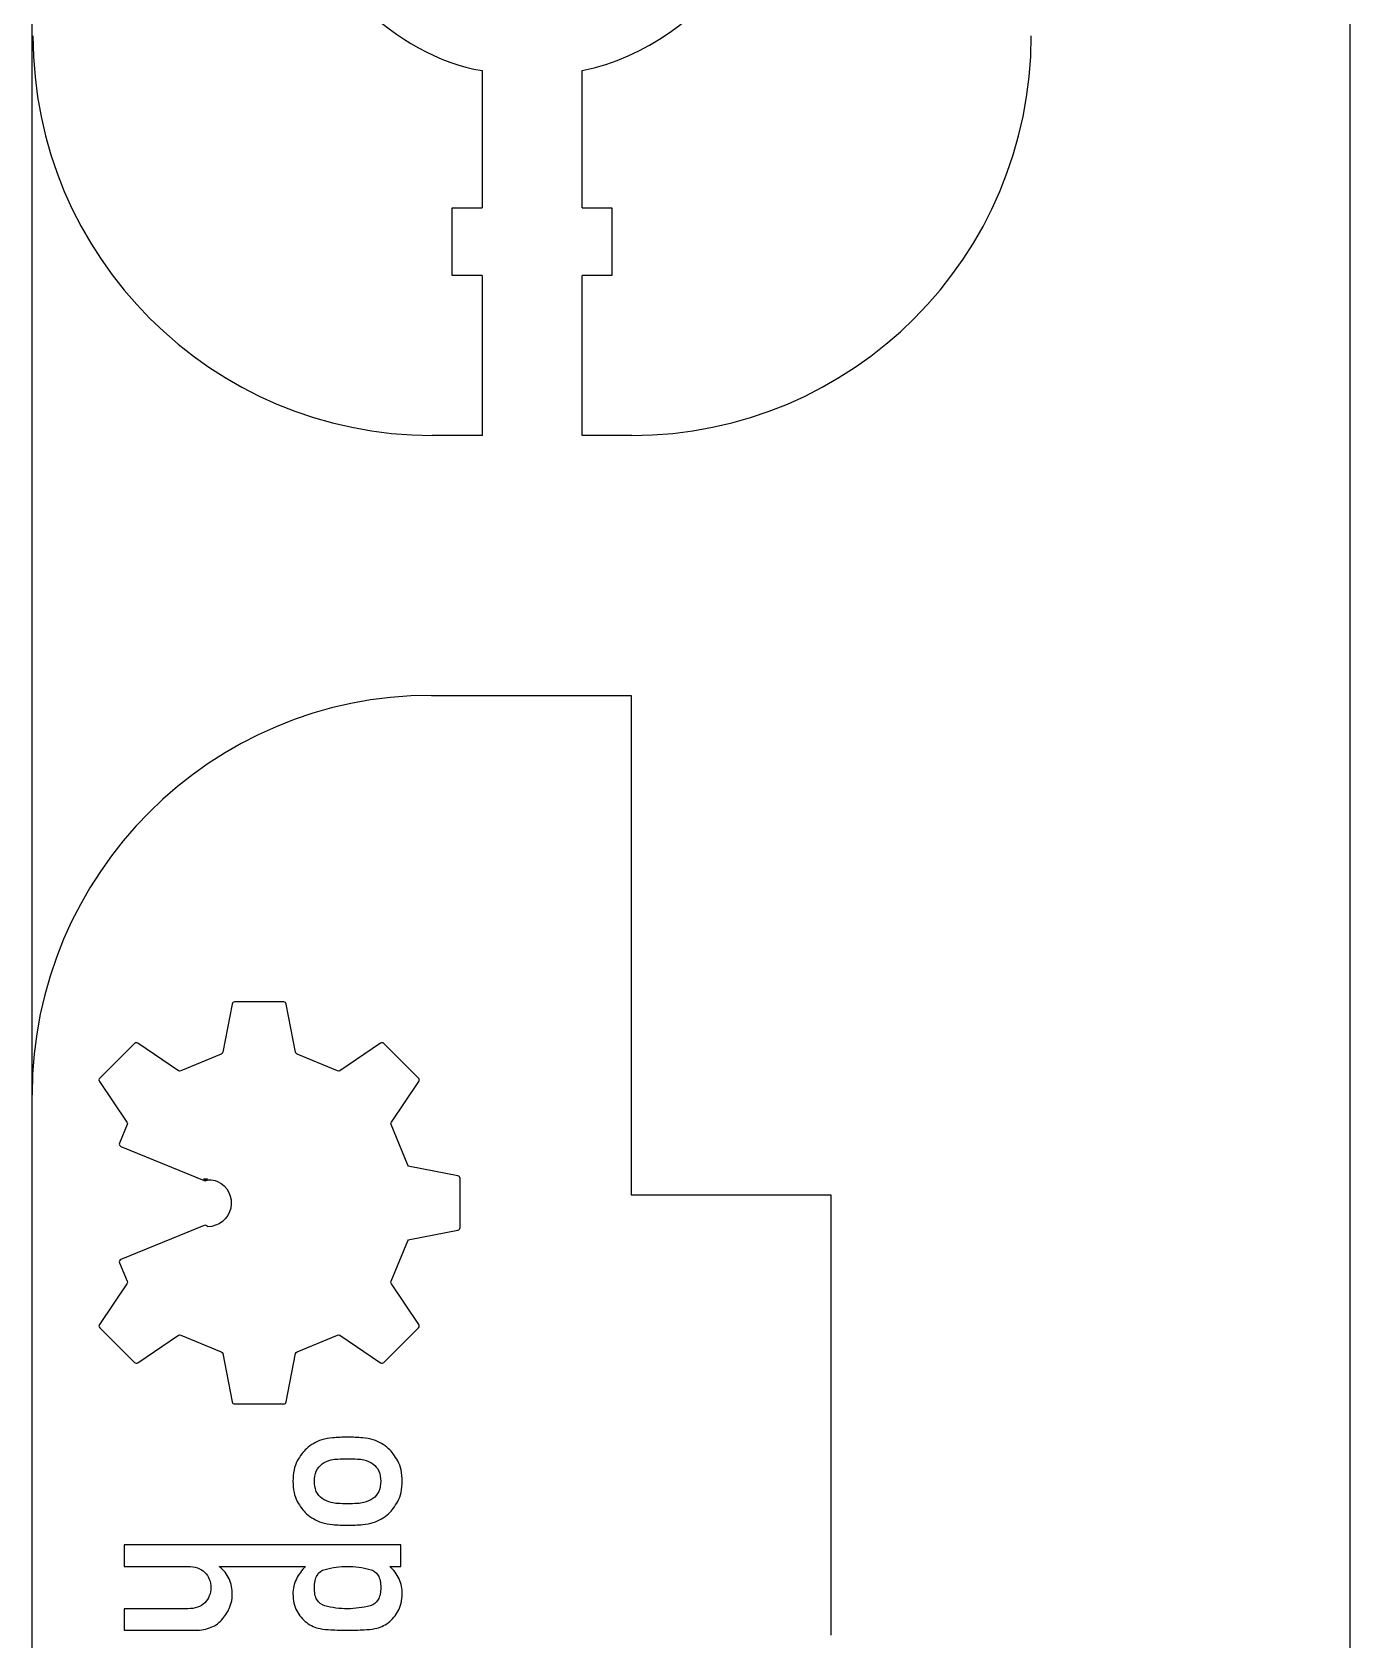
# Model space of a CAD drawing. Extents: x -455 to 382, y -289 to 302.
# Drawn here: x -190.25 to -157.25, y 133.67 to 173.92 of the extents above; entities that cross this region are included whole.
import ezdxf

# ---------------------------------------------------------------- set-up
doc = ezdxf.new("R2010")
doc.units = 0
doc.header["$MEASUREMENT"] = 0
doc.layers.add('EBENE_2', color=7, linetype='CONTINUOUS')

msp = doc.modelspace()

# ---------------------------------------------------------------- linework, layer by layer
at = {"layer": 'EBENE_2', "color": 1}
for points in [[(-157.254, 300.4252), (-157.254, 300.4252), (-157.254, 77.4378), (-157.254, 77.4378)], [(-190.2518, 117.4354), (-190.2518, 117.4354), (-190.2518, 237.4288), (-190.2518, 237.4288)], [(-178.9823, 172.9513), (-178.9823, 172.9513), (-178.9823, 169.52), (-178.9823, 169.52)], [(-176.4825, 169.52), (-176.4825, 169.52), (-176.4825, 172.9513), (-176.4825, 172.9513)], [(-179.7323, 167.8195), (-179.7323, 167.8195), (-179.7323, 169.52), (-179.7323, 169.52)], [(-179.7323, 169.52), (-179.7323, 169.52), (-178.9823, 169.52), (-178.9823, 169.52)], [(-176.4825, 169.52), (-176.4825, 169.52), (-175.7325, 169.52), (-175.7325, 169.52)], [(-175.7325, 169.52), (-175.7325, 169.52), (-175.7325, 167.8195), (-175.7325, 167.8195)], [(-178.9823, 167.8195), (-178.9823, 167.8195), (-179.7323, 167.8195), (-179.7323, 167.8195)], [(-178.9823, 167.8195), (-178.9823, 167.8195), (-178.9823, 163.8197), (-178.9823, 163.8197)], [(-176.4825, 163.8197), (-176.4825, 163.8197), (-176.4825, 167.8195), (-176.4825, 167.8195)], [(-175.7325, 167.8195), (-175.7325, 167.8195), (-176.4825, 167.8195), (-176.4825, 167.8195)], [(-178.9823, 163.8197), (-178.9823, 163.8197), (-180.2322, 163.8197), (-180.2322, 163.8197)], [(-175.2327, 163.8197), (-175.2327, 163.8197), (-176.4825, 163.8197), (-176.4825, 163.8197)], [(-180.253, 157.3136), (-185.7754, 157.3136), (-190.2523, 152.8367), (-190.2523, 147.3142)], [(-180.253, 157.3136), (-180.253, 157.3136), (-175.2531, 157.3136), (-175.2531, 157.3136)], [(-175.2531, 157.3136), (-175.2531, 157.3136), (-175.2531, 144.8141), (-175.2531, 144.8141)], [(-175.2531, 144.8141), (-175.2531, 144.8141), (-170.2536, 144.8141), (-170.2536, 144.8141)], [(-170.2536, 144.8141), (-170.2536, 144.8141), (-170.2536, 133.791), (-170.2536, 133.791)]]:
    msp.add_open_spline(points, degree=3, dxfattribs=at)
for points, knots in [([(-176.4825, 172.9513), (-173.2417, 173.6417), (-171.174, 176.8284), (-171.8644, 180.0689), (-171.8644, 180.0689), (-172.5548, 183.31), (-175.7415, 185.3777), (-178.9823, 184.6873), (-178.9823, 184.6873), (-182.2235, 183.997), (-184.2909, 180.8102), (-183.6008, 177.5691), (-183.6008, 177.5691), (-183.2305, 175.3766), (-181.1751, 173.3213), (-178.9823, 172.9513)], [0, 0, 0, 0, 0.25, 0.25, 0.25, 0.25, 0.5, 0.5, 0.5, 0.5, 0.75, 0.75, 0.75, 0.75, 1, 1, 1, 1]), ([(-190.2323, 173.8194), (-190.2323, 168.297), (-185.7554, 163.8197), (-180.2322, 163.8197), (-180.2322, 163.8197), (-180.2322, 163.8197), (-180.2322, 163.8197), (-180.2322, 163.8197)], [0, 0, 0, 0, 0.5, 0.5, 0.5, 0.5, 1, 1, 1, 1]), ([(-175.2327, 163.8197), (-169.7105, 163.8197), (-165.2333, 168.2963), (-165.2333, 173.8194), (-165.2333, 173.8194), (-165.2333, 173.8194), (-165.2333, 173.8194), (-165.2333, 173.8194)], [0, 0, 0, 0, 0.5, 0.5, 0.5, 0.5, 1, 1, 1, 1])]:
    msp.add_open_spline(points, degree=3, knots=knots, dxfattribs=at)
at = {"layer": 'EBENE_2'}
for points, knots in [([(-185.8585, 144.0121), (-185.5796, 144.0121), (-185.338, 144.2065), (-185.2783, 144.4793), (-185.2783, 144.4793), (-185.2185, 144.7517), (-185.3562, 145.0323), (-185.6104, 145.1457), (-185.6104, 145.1457), (-185.7723, 145.2176), (-185.8754, 145.1656), (-185.9217, 145.1799), (-185.9217, 145.1799), (-186.0395, 145.2172), (-185.8585, 145.2037), (-185.8585, 145.2003), (-185.8585, 145.2003), (-185.8728, 145.1687), (-185.9104, 145.1544), (-185.9421, 145.1674), (-185.9421, 145.1674), (-185.9421, 145.1674), (-188.0287, 146.0195), (-188.0287, 146.0195), (-188.0287, 146.0195), (-188.0447, 146.026), (-188.0573, 146.0386), (-188.0642, 146.0546), (-188.0642, 146.0546), (-188.0707, 146.0706), (-188.0707, 146.0884), (-188.0642, 146.1044), (-188.0642, 146.1044), (-188.0642, 146.1044), (-187.8724, 146.5673), (-187.8724, 146.5673), (-187.8724, 146.5673), (-187.8642, 146.5872), (-187.8663, 146.6106), (-187.8789, 146.6284), (-187.8789, 146.6284), (-187.8789, 146.6284), (-188.5674, 147.6464), (-188.5674, 147.6464), (-188.5674, 147.6464), (-188.5847, 147.6723), (-188.5817, 147.7066), (-188.5596, 147.7286), (-188.5596, 147.7286), (-188.5596, 147.7286), (-187.6897, 148.5986), (-187.6897, 148.5986), (-187.6897, 148.5986), (-187.668, 148.6206), (-187.6334, 148.6237), (-187.6074, 148.6064), (-187.6074, 148.6064), (-187.6074, 148.6064), (-186.5894, 147.9174), (-186.5894, 147.9174), (-186.5894, 147.9174), (-186.5716, 147.9053), (-186.5487, 147.9031), (-186.5283, 147.9114), (-186.5283, 147.9114), (-186.5283, 147.9114), (-185.5181, 148.3301), (-185.5181, 148.3301), (-185.5181, 148.3301), (-185.4978, 148.3383), (-185.4831, 148.3565), (-185.4792, 148.3777), (-185.4792, 148.3777), (-185.4792, 148.3777), (-185.2462, 149.5845), (-185.2462, 149.5845), (-185.2462, 149.5845), (-185.2406, 149.6153), (-185.2137, 149.6374), (-185.1826, 149.6374), (-185.1826, 149.6374), (-185.1826, 149.6374), (-183.9524, 149.6374), (-183.9524, 149.6374), (-183.9524, 149.6374), (-183.9216, 149.6374), (-183.8948, 149.6153), (-183.8887, 149.5845), (-183.8887, 149.5845), (-183.8887, 149.5845), (-183.6562, 148.3777), (-183.6562, 148.3777), (-183.6562, 148.3777), (-183.6519, 148.3565), (-183.6372, 148.3383), (-183.6172, 148.3301), (-183.6172, 148.3301), (-183.6172, 148.3301), (-182.6062, 147.9114), (-182.6062, 147.9114), (-182.6062, 147.9114), (-182.5863, 147.9031), (-182.5633, 147.9053), (-182.5451, 147.9174), (-182.5451, 147.9174), (-182.5451, 147.9174), (-181.5271, 148.6064), (-181.5271, 148.6064), (-181.5271, 148.6064), (-181.5016, 148.6237), (-181.4669, 148.6206), (-181.4448, 148.5986), (-181.4448, 148.5986), (-181.4448, 148.5986), (-180.5754, 147.7286), (-180.5754, 147.7286), (-180.5754, 147.7286), (-180.5533, 147.7066), (-180.5498, 147.6723), (-180.5671, 147.6464), (-180.5671, 147.6464), (-180.5671, 147.6464), (-181.2561, 146.6284), (-181.2561, 146.6284), (-181.2561, 146.6284), (-181.2682, 146.6106), (-181.2703, 146.5872), (-181.2621, 146.5673), (-181.2621, 146.5673), (-181.2621, 146.5673), (-180.8434, 145.5567), (-180.8434, 145.5567), (-180.8434, 145.5567), (-180.8352, 145.5363), (-180.8174, 145.5216), (-180.7958, 145.5177), (-180.7958, 145.5177), (-180.7958, 145.5177), (-179.589, 145.2847), (-179.589, 145.2847), (-179.589, 145.2847), (-179.5587, 145.2787), (-179.5366, 145.2522), (-179.5366, 145.2211), (-179.5366, 145.2211), (-179.5366, 145.2211), (-179.5366, 143.9913), (-179.5366, 143.9913), (-179.5366, 143.9913), (-179.5366, 143.9601), (-179.5587, 143.9337), (-179.589, 143.9277), (-179.589, 143.9277), (-179.589, 143.9277), (-180.7958, 143.6947), (-180.7958, 143.6947), (-180.7958, 143.6947), (-180.8174, 143.6908), (-180.8352, 143.6761), (-180.8434, 143.6562), (-180.8434, 143.6562), (-180.8434, 143.6562), (-181.2621, 142.6451), (-181.2621, 142.6451), (-181.2621, 142.6451), (-181.2703, 142.6252), (-181.2682, 142.6022), (-181.2561, 142.584), (-181.2561, 142.584), (-181.2561, 142.584), (-180.5671, 141.566), (-180.5671, 141.566), (-180.5671, 141.566), (-180.5498, 141.54), (-180.5533, 141.5058), (-180.5754, 141.4837), (-180.5754, 141.4837), (-180.5754, 141.4837), (-181.4448, 140.6138), (-181.4448, 140.6138), (-181.4448, 140.6138), (-181.4669, 140.5922), (-181.5016, 140.5887), (-181.5271, 140.606), (-181.5271, 140.606), (-181.5271, 140.606), (-182.5451, 141.295), (-182.5451, 141.295), (-182.5451, 141.295), (-182.5633, 141.3071), (-182.5863, 141.3092), (-182.6062, 141.301), (-182.6062, 141.301), (-182.6062, 141.301), (-183.6172, 140.8823), (-183.6172, 140.8823), (-183.6172, 140.8823), (-183.6372, 140.8741), (-183.6519, 140.8559), (-183.6562, 140.8347), (-183.6562, 140.8347), (-183.6562, 140.8347), (-183.8887, 139.6279), (-183.8887, 139.6279), (-183.8887, 139.6279), (-183.8948, 139.5975), (-183.9216, 139.5755), (-183.9524, 139.5755), (-183.9524, 139.5755), (-183.9524, 139.5755), (-185.1826, 139.5755), (-185.1826, 139.5755), (-185.1826, 139.5755), (-185.2137, 139.5755), (-185.2406, 139.5975), (-185.2462, 139.6279), (-185.2462, 139.6279), (-185.2462, 139.6279), (-185.4792, 140.8347), (-185.4792, 140.8347), (-185.4792, 140.8347), (-185.4831, 140.8559), (-185.4978, 140.8741), (-185.5181, 140.8823), (-185.5181, 140.8823), (-185.5181, 140.8823), (-186.5283, 141.301), (-186.5283, 141.301), (-186.5283, 141.301), (-186.5487, 141.3092), (-186.5716, 141.3071), (-186.5894, 141.295), (-186.5894, 141.295), (-186.5894, 141.295), (-187.6074, 140.606), (-187.6074, 140.606), (-187.6074, 140.606), (-187.6334, 140.5887), (-187.668, 140.5922), (-187.6897, 140.6138), (-187.6897, 140.6138), (-187.6897, 140.6138), (-188.5596, 141.4837), (-188.5596, 141.4837), (-188.5596, 141.4837), (-188.5817, 141.5058), (-188.5847, 141.54), (-188.5674, 141.566), (-188.5674, 141.566), (-188.5674, 141.566), (-187.8789, 142.584), (-187.8789, 142.584), (-187.8789, 142.584), (-187.8663, 142.6022), (-187.8642, 142.6252), (-187.8724, 142.6451), (-187.8724, 142.6451), (-187.8724, 142.6451), (-188.0642, 143.108), (-188.0642, 143.108), (-188.0642, 143.108), (-188.0707, 143.124), (-188.0707, 143.1417), (-188.0642, 143.1578), (-188.0642, 143.1578), (-188.0573, 143.1738), (-188.0447, 143.1863), (-188.0287, 143.1928), (-188.0287, 143.1928), (-188.0287, 143.1928), (-185.9421, 144.045), (-185.9421, 144.045), (-185.9421, 144.045), (-185.91, 144.0584), (-185.8732, 144.0437), (-185.8585, 144.0121)], [0, 0, 0, 0, 0.0144928, 0.0144928, 0.0144928, 0.0144928, 0.0289855, 0.0289855, 0.0289855, 0.0289855, 0.0434783, 0.0434783, 0.0434783, 0.0434783, 0.057971, 0.057971, 0.057971, 0.057971, 0.0724638, 0.0724638, 0.0724638, 0.0724638, 0.0869565, 0.0869565, 0.0869565, 0.0869565, 0.1014493, 0.1014493, 0.1014493, 0.1014493, 0.115942, 0.115942, 0.115942, 0.115942, 0.1304348, 0.1304348, 0.1304348, 0.1304348, 0.1449275, 0.1449275, 0.1449275, 0.1449275, 0.1594203, 0.1594203, 0.1594203, 0.1594203, 0.173913, 0.173913, 0.173913, 0.173913, 0.1884058, 0.1884058, 0.1884058, 0.1884058, 0.2028986, 0.2028986, 0.2028986, 0.2028986, 0.2173913, 0.2173913, 0.2173913, 0.2173913, 0.2318841, 0.2318841, 0.2318841, 0.2318841, 0.2463768, 0.2463768, 0.2463768, 0.2463768, 0.2608696, 0.2608696, 0.2608696, 0.2608696, 0.2753623, 0.2753623, 0.2753623, 0.2753623, 0.2898551, 0.2898551, 0.2898551, 0.2898551, 0.3043478, 0.3043478, 0.3043478, 0.3043478, 0.3188406, 0.3188406, 0.3188406, 0.3188406, 0.3333333, 0.3333333, 0.3333333, 0.3333333, 0.3478261, 0.3478261, 0.3478261, 0.3478261, 0.3623188, 0.3623188, 0.3623188, 0.3623188, 0.3768116, 0.3768116, 0.3768116, 0.3768116, 0.3913043, 0.3913043, 0.3913043, 0.3913043, 0.4057971, 0.4057971, 0.4057971, 0.4057971, 0.4202899, 0.4202899, 0.4202899, 0.4202899, 0.4347826, 0.4347826, 0.4347826, 0.4347826, 0.4492754, 0.4492754, 0.4492754, 0.4492754, 0.4637681, 0.4637681, 0.4637681, 0.4637681, 0.4782609, 0.4782609, 0.4782609, 0.4782609, 0.4927536, 0.4927536, 0.4927536, 0.4927536, 0.5072464, 0.5072464, 0.5072464, 0.5072464, 0.5217391, 0.5217391, 0.5217391, 0.5217391, 0.5362319, 0.5362319, 0.5362319, 0.5362319, 0.5507246, 0.5507246, 0.5507246, 0.5507246, 0.5652174, 0.5652174, 0.5652174, 0.5652174, 0.5797101, 0.5797101, 0.5797101, 0.5797101, 0.5942029, 0.5942029, 0.5942029, 0.5942029, 0.6086957, 0.6086957, 0.6086957, 0.6086957, 0.6231884, 0.6231884, 0.6231884, 0.6231884, 0.6376812, 0.6376812, 0.6376812, 0.6376812, 0.6521739, 0.6521739, 0.6521739, 0.6521739, 0.6666667, 0.6666667, 0.6666667, 0.6666667, 0.6811594, 0.6811594, 0.6811594, 0.6811594, 0.6956522, 0.6956522, 0.6956522, 0.6956522, 0.7101449, 0.7101449, 0.7101449, 0.7101449, 0.7246377, 0.7246377, 0.7246377, 0.7246377, 0.7391304, 0.7391304, 0.7391304, 0.7391304, 0.7536232, 0.7536232, 0.7536232, 0.7536232, 0.7681159, 0.7681159, 0.7681159, 0.7681159, 0.7826087, 0.7826087, 0.7826087, 0.7826087, 0.7971014, 0.7971014, 0.7971014, 0.7971014, 0.8115942, 0.8115942, 0.8115942, 0.8115942, 0.826087, 0.826087, 0.826087, 0.826087, 0.8405797, 0.8405797, 0.8405797, 0.8405797, 0.8550725, 0.8550725, 0.8550725, 0.8550725, 0.8695652, 0.8695652, 0.8695652, 0.8695652, 0.884058, 0.884058, 0.884058, 0.884058, 0.8985507, 0.8985507, 0.8985507, 0.8985507, 0.9130435, 0.9130435, 0.9130435, 0.9130435, 0.9275362, 0.9275362, 0.9275362, 0.9275362, 0.942029, 0.942029, 0.942029, 0.942029, 0.9565217, 0.9565217, 0.9565217, 0.9565217, 0.9710145, 0.9710145, 0.9710145, 0.9710145, 0.9855072, 0.9855072, 0.9855072, 0.9855072, 1, 1, 1, 1]), ([(-182.3501, 138.7424), (-182.2244, 138.7433), (-182.0993, 138.7381), (-181.9744, 138.7262), (-181.9744, 138.7262), (-181.8846, 138.7184), (-181.7952, 138.7011), (-181.7089, 138.6752), (-181.7089, 138.6752), (-181.5667, 138.6295), (-181.4376, 138.5547), (-181.3272, 138.4538), (-181.3272, 138.4538), (-181.2842, 138.4136), (-181.2446, 138.3696), (-181.2092, 138.323), (-181.2092, 138.323), (-181.168, 138.2671), (-181.1302, 138.2092), (-181.0956, 138.1488), (-181.0956, 138.1488), (-181.0567, 138.0792), (-181.0293, 138.0032), (-181.013, 137.9247), (-181.013, 137.9247), (-180.9938, 137.8309), (-180.9845, 137.736), (-180.9853, 137.6405), (-180.9853, 137.6405), (-180.9845, 137.5456), (-180.9938, 137.452), (-181.013, 137.3596), (-181.013, 137.3596), (-181.0293, 137.2814), (-181.0567, 137.2056), (-181.0956, 137.1357), (-181.0956, 137.1357), (-181.1302, 137.0747), (-181.168, 137.0167), (-181.2092, 136.9608), (-181.2092, 136.9608), (-181.2446, 136.9132), (-181.2842, 136.8684), (-181.3272, 136.8279), (-181.3272, 136.8279), (-181.4368, 136.7282), (-181.5667, 136.6521), (-181.7089, 136.6074), (-181.7089, 136.6074), (-181.7952, 136.5815), (-181.8846, 136.5652), (-181.9744, 136.5566), (-181.9744, 136.5566), (-182.0993, 136.5454), (-182.2244, 136.5394), (-182.3501, 136.5401), (-182.3501, 136.5401), (-182.4777, 136.5394), (-182.6042, 136.5454), (-182.7315, 136.5566), (-182.7315, 136.5566), (-182.822, 136.5643), (-182.9118, 136.5815), (-182.9997, 136.6074), (-182.9997, 136.6074), (-183.1411, 136.6521), (-183.2711, 136.7282), (-183.3806, 136.8279), (-183.3806, 136.8279), (-183.4246, 136.8684), (-183.4648, 136.9125), (-183.5002, 136.9608), (-183.5002, 136.9608), (-183.5416, 137.016), (-183.5795, 137.0747), (-183.6122, 137.1357), (-183.6122, 137.1357), (-183.65, 137.2056), (-183.6778, 137.2814), (-183.6933, 137.3596), (-183.6933, 137.3596), (-183.7122, 137.452), (-183.7216, 137.5456), (-183.7208, 137.6405), (-183.7208, 137.6405), (-183.7216, 137.736), (-183.7122, 137.8309), (-183.6933, 137.9247), (-183.6933, 137.9247), (-183.6778, 138.0032), (-183.65, 138.0783), (-183.6122, 138.1488), (-183.6122, 138.1488), (-183.5795, 138.2092), (-183.5416, 138.2677), (-183.5002, 138.323), (-183.5002, 138.323), (-183.4648, 138.3703), (-183.4246, 138.4143), (-183.3806, 138.4538), (-183.3806, 138.4538), (-183.2711, 138.5547), (-183.1411, 138.6295), (-182.9997, 138.6752), (-182.9997, 138.6752), (-182.9118, 138.7011), (-182.822, 138.7184), (-182.7315, 138.7262), (-182.7315, 138.7262), (-182.6042, 138.7381), (-182.4777, 138.7433), (-182.3501, 138.7424), (-182.3501, 138.7424), (-182.3501, 138.7424), (-182.3501, 138.7424), (-182.3501, 138.7424)], [0, 0, 0, 0, 0.0344828, 0.0344828, 0.0344828, 0.0344828, 0.0689655, 0.0689655, 0.0689655, 0.0689655, 0.1034483, 0.1034483, 0.1034483, 0.1034483, 0.137931, 0.137931, 0.137931, 0.137931, 0.1724138, 0.1724138, 0.1724138, 0.1724138, 0.2068966, 0.2068966, 0.2068966, 0.2068966, 0.2413793, 0.2413793, 0.2413793, 0.2413793, 0.2758621, 0.2758621, 0.2758621, 0.2758621, 0.3103448, 0.3103448, 0.3103448, 0.3103448, 0.3448276, 0.3448276, 0.3448276, 0.3448276, 0.3793103, 0.3793103, 0.3793103, 0.3793103, 0.4137931, 0.4137931, 0.4137931, 0.4137931, 0.4482759, 0.4482759, 0.4482759, 0.4482759, 0.4827586, 0.4827586, 0.4827586, 0.4827586, 0.5172414, 0.5172414, 0.5172414, 0.5172414, 0.5517241, 0.5517241, 0.5517241, 0.5517241, 0.5862069, 0.5862069, 0.5862069, 0.5862069, 0.6206897, 0.6206897, 0.6206897, 0.6206897, 0.6551724, 0.6551724, 0.6551724, 0.6551724, 0.6896552, 0.6896552, 0.6896552, 0.6896552, 0.7241379, 0.7241379, 0.7241379, 0.7241379, 0.7586207, 0.7586207, 0.7586207, 0.7586207, 0.7931034, 0.7931034, 0.7931034, 0.7931034, 0.8275862, 0.8275862, 0.8275862, 0.8275862, 0.862069, 0.862069, 0.862069, 0.862069, 0.8965517, 0.8965517, 0.8965517, 0.8965517, 0.9310345, 0.9310345, 0.9310345, 0.9310345, 0.9655172, 0.9655172, 0.9655172, 0.9655172, 1, 1, 1, 1]), ([(-182.356, 137.0753), (-182.2736, 137.0753), (-182.1897, 137.0778), (-182.107, 137.0831), (-182.107, 137.0831), (-182.0526, 137.0855), (-181.9985, 137.0935), (-181.946, 137.1057), (-181.946, 137.1057), (-181.865, 137.1261), (-181.7885, 137.1607), (-181.7193, 137.2083), (-181.7193, 137.2083), (-181.6555, 137.2528), (-181.6048, 137.3148), (-181.5719, 137.3864), (-181.5719, 137.3864), (-181.5377, 137.4667), (-181.5209, 137.5535), (-181.5227, 137.6405), (-181.5227, 137.6405), (-181.5209, 137.7283), (-181.5377, 137.8154), (-181.5719, 137.8961), (-181.5719, 137.8961), (-181.6038, 137.967), (-181.6546, 138.0282), (-181.7193, 138.0731), (-181.7193, 138.0731), (-181.7873, 138.1222), (-181.8641, 138.1576), (-181.946, 138.1766), (-181.946, 138.1766), (-181.9985, 138.1878), (-182.0521, 138.1947), (-182.1061, 138.1973), (-182.1061, 138.1973), (-182.1872, 138.2025), (-182.2684, 138.204), (-182.3501, 138.204), (-182.3501, 138.204), (-182.4337, 138.204), (-182.517, 138.2025), (-182.6008, 138.1973), (-182.6008, 138.1973), (-182.6552, 138.1947), (-182.71, 138.1878), (-182.7636, 138.1766), (-182.7636, 138.1766), (-182.8453, 138.1585), (-182.9221, 138.1231), (-182.9886, 138.0731), (-182.9886, 138.0731), (-183.0534, 138.0282), (-183.104, 137.967), (-183.136, 137.8961), (-183.136, 137.8961), (-183.1703, 137.8154), (-183.1876, 137.7283), (-183.1851, 137.6405), (-183.1851, 137.6405), (-183.1876, 137.5535), (-183.1703, 137.4667), (-183.136, 137.3864), (-183.136, 137.3864), (-183.104, 137.3148), (-183.0534, 137.2528), (-182.9886, 137.2083), (-182.9886, 137.2083), (-182.9213, 137.1607), (-182.8453, 137.1253), (-182.7652, 137.1057), (-182.7652, 137.1057), (-182.712, 137.0935), (-182.6577, 137.0855), (-182.6034, 137.0831), (-182.6034, 137.0831), (-182.5207, 137.0778), (-182.4389, 137.0753), (-182.356, 137.0753), (-182.356, 137.0753), (-182.356, 137.0753), (-182.356, 137.0753), (-182.356, 137.0753)], [0, 0, 0, 0, 0.047619, 0.047619, 0.047619, 0.047619, 0.0952381, 0.0952381, 0.0952381, 0.0952381, 0.1428571, 0.1428571, 0.1428571, 0.1428571, 0.1904762, 0.1904762, 0.1904762, 0.1904762, 0.2380952, 0.2380952, 0.2380952, 0.2380952, 0.2857143, 0.2857143, 0.2857143, 0.2857143, 0.3333333, 0.3333333, 0.3333333, 0.3333333, 0.3809524, 0.3809524, 0.3809524, 0.3809524, 0.4285714, 0.4285714, 0.4285714, 0.4285714, 0.4761905, 0.4761905, 0.4761905, 0.4761905, 0.5238095, 0.5238095, 0.5238095, 0.5238095, 0.5714286, 0.5714286, 0.5714286, 0.5714286, 0.6190476, 0.6190476, 0.6190476, 0.6190476, 0.6666667, 0.6666667, 0.6666667, 0.6666667, 0.7142857, 0.7142857, 0.7142857, 0.7142857, 0.7619048, 0.7619048, 0.7619048, 0.7619048, 0.8095238, 0.8095238, 0.8095238, 0.8095238, 0.8571429, 0.8571429, 0.8571429, 0.8571429, 0.9047619, 0.9047619, 0.9047619, 0.9047619, 0.952381, 0.952381, 0.952381, 0.952381, 1, 1, 1, 1]), ([(-187.9444, 136.0466), (-187.9444, 136.0466), (-181.0164, 136.0466), (-181.0164, 136.0466), (-181.0164, 136.0466), (-181.0164, 136.0466), (-181.0164, 135.5089), (-181.0164, 135.5089), (-181.0164, 135.5089), (-181.0164, 135.5089), (-181.2961, 135.5089), (-181.2961, 135.5089), (-181.2961, 135.5089), (-181.1981, 135.422), (-181.1179, 135.3149), (-181.0629, 135.196), (-181.0629, 135.196), (-181.0104, 135.0773), (-180.9835, 134.9482), (-180.9853, 134.818), (-180.9853, 134.818), (-180.9845, 134.7415), (-180.9931, 134.6646), (-181.0104, 134.5904), (-181.0104, 134.5904), (-181.0258, 134.5224), (-181.0508, 134.4568), (-181.0843, 134.3957), (-181.0843, 134.3957), (-181.1463, 134.282), (-181.2309, 134.1822), (-181.3324, 134.102), (-181.3324, 134.102), (-181.4316, 134.0269), (-181.546, 133.9751), (-181.6683, 133.9513), (-181.6683, 133.9513), (-181.7574, 133.9358), (-181.8468, 133.9254), (-181.9364, 133.9218), (-181.9364, 133.9218), (-182.0759, 133.9151), (-182.2156, 133.9116), (-182.356, 133.9125), (-182.356, 133.9125), (-182.4948, 133.9116), (-182.6344, 133.9151), (-182.7729, 133.9218), (-182.7729, 133.9218), (-182.8626, 133.9254), (-182.9524, 133.9358), (-183.041, 133.9513), (-183.041, 133.9513), (-183.1626, 133.9751), (-183.2774, 134.0269), (-183.3755, 134.102), (-183.3755, 134.102), (-183.4786, 134.1813), (-183.5631, 134.2811), (-183.6241, 134.3957), (-183.6241, 134.3957), (-183.657, 134.4568), (-183.681, 134.5224), (-183.6967, 134.5904), (-183.6967, 134.5904), (-183.7131, 134.6646), (-183.7208, 134.7415), (-183.7208, 134.818), (-183.7208, 134.818), (-183.7226, 134.9482), (-183.6933, 135.0764), (-183.6354, 135.1926), (-183.6354, 135.1926), (-183.5752, 135.3092), (-183.4983, 135.4158), (-183.4065, 135.5089), (-183.4065, 135.5089), (-183.4065, 135.5089), (-185.557, 135.5089), (-185.557, 135.5089), (-185.557, 135.5089), (-185.557, 135.5089), (-185.557, 135.4985), (-185.557, 135.4985), (-185.557, 135.4985), (-185.4545, 135.4193), (-185.3734, 135.3169), (-185.319, 135.1996), (-185.319, 135.1996), (-185.2648, 135.0747), (-185.2371, 134.9396), (-185.2397, 134.8033), (-185.2397, 134.8033), (-185.2406, 134.6982), (-185.2605, 134.5947), (-185.2992, 134.4973), (-185.2992, 134.4973), (-185.3424, 134.3898), (-185.4027, 134.2908), (-185.4769, 134.2018), (-185.4769, 134.2018), (-185.5546, 134.1063), (-185.6542, 134.0313), (-185.7681, 133.9849), (-185.7681, 133.9849), (-185.8276, 133.9597), (-185.8904, 133.9418), (-185.9543, 133.9306), (-185.9543, 133.9306), (-186.0238, 133.9177), (-186.0953, 133.9116), (-186.1667, 133.9125), (-186.1667, 133.9125), (-186.1667, 133.9125), (-187.9444, 133.9125), (-187.9444, 133.9125), (-187.9444, 133.9125), (-187.9444, 133.9125), (-187.9444, 134.45), (-187.9444, 134.45), (-187.9444, 134.45), (-187.9444, 134.45), (-186.352, 134.45), (-186.352, 134.45), (-186.352, 134.45), (-186.2702, 134.4483), (-186.1891, 134.4613), (-186.1119, 134.4869), (-186.1119, 134.4869), (-186.0427, 134.5112), (-185.9807, 134.5501), (-185.9299, 134.6008), (-185.9299, 134.6008), (-185.8808, 134.6484), (-185.8419, 134.706), (-185.8153, 134.7699), (-185.8153, 134.7699), (-185.7894, 134.8351), (-185.7766, 134.906), (-185.7773, 134.9764), (-185.7773, 134.9764), (-185.7766, 135.0481), (-185.7894, 135.1204), (-185.8153, 135.1875), (-185.8153, 135.1875), (-185.8412, 135.2512), (-185.8801, 135.3097), (-185.9299, 135.3583), (-185.9299, 135.3583), (-185.9807, 135.4089), (-186.0427, 135.4478), (-186.1119, 135.4711), (-186.1119, 135.4711), (-186.1891, 135.4977), (-186.2702, 135.5108), (-186.352, 135.5089), (-186.352, 135.5089), (-186.352, 135.5089), (-187.9444, 135.5089), (-187.9444, 135.5089), (-187.9444, 135.5089), (-187.9444, 135.5089), (-187.9444, 136.0466), (-187.9444, 136.0466), (-187.9444, 136.0466), (-187.9444, 136.0466), (-187.9444, 136.0466), (-187.9444, 136.0466)], [0, 0, 0, 0, 0.0238095, 0.0238095, 0.0238095, 0.0238095, 0.047619, 0.047619, 0.047619, 0.047619, 0.0714286, 0.0714286, 0.0714286, 0.0714286, 0.0952381, 0.0952381, 0.0952381, 0.0952381, 0.1190476, 0.1190476, 0.1190476, 0.1190476, 0.1428571, 0.1428571, 0.1428571, 0.1428571, 0.1666667, 0.1666667, 0.1666667, 0.1666667, 0.1904762, 0.1904762, 0.1904762, 0.1904762, 0.2142857, 0.2142857, 0.2142857, 0.2142857, 0.2380952, 0.2380952, 0.2380952, 0.2380952, 0.2619048, 0.2619048, 0.2619048, 0.2619048, 0.2857143, 0.2857143, 0.2857143, 0.2857143, 0.3095238, 0.3095238, 0.3095238, 0.3095238, 0.3333333, 0.3333333, 0.3333333, 0.3333333, 0.3571429, 0.3571429, 0.3571429, 0.3571429, 0.3809524, 0.3809524, 0.3809524, 0.3809524, 0.4047619, 0.4047619, 0.4047619, 0.4047619, 0.4285714, 0.4285714, 0.4285714, 0.4285714, 0.452381, 0.452381, 0.452381, 0.452381, 0.4761905, 0.4761905, 0.4761905, 0.4761905, 0.5, 0.5, 0.5, 0.5, 0.5238095, 0.5238095, 0.5238095, 0.5238095, 0.547619, 0.547619, 0.547619, 0.547619, 0.5714286, 0.5714286, 0.5714286, 0.5714286, 0.5952381, 0.5952381, 0.5952381, 0.5952381, 0.6190476, 0.6190476, 0.6190476, 0.6190476, 0.6428571, 0.6428571, 0.6428571, 0.6428571, 0.6666667, 0.6666667, 0.6666667, 0.6666667, 0.6904762, 0.6904762, 0.6904762, 0.6904762, 0.7142857, 0.7142857, 0.7142857, 0.7142857, 0.7380952, 0.7380952, 0.7380952, 0.7380952, 0.7619048, 0.7619048, 0.7619048, 0.7619048, 0.7857143, 0.7857143, 0.7857143, 0.7857143, 0.8095238, 0.8095238, 0.8095238, 0.8095238, 0.8333333, 0.8333333, 0.8333333, 0.8333333, 0.8571429, 0.8571429, 0.8571429, 0.8571429, 0.8809524, 0.8809524, 0.8809524, 0.8809524, 0.9047619, 0.9047619, 0.9047619, 0.9047619, 0.9285714, 0.9285714, 0.9285714, 0.9285714, 0.952381, 0.952381, 0.952381, 0.952381, 0.9761905, 0.9761905, 0.9761905, 0.9761905, 1, 1, 1, 1]), ([(-183.1851, 134.981), (-183.1857, 134.9242), (-183.1806, 134.8662), (-183.1696, 134.8103), (-183.1696, 134.8103), (-183.16, 134.7637), (-183.1437, 134.7188), (-183.1204, 134.6776), (-183.1204, 134.6776), (-183.0781, 134.6026), (-183.0084, 134.5483), (-182.9248, 134.5257), (-182.9248, 134.5257), (-182.7403, 134.4732), (-182.5481, 134.4473), (-182.356, 134.45), (-182.356, 134.45), (-182.1631, 134.4483), (-181.971, 134.4732), (-181.7848, 134.5257), (-181.7848, 134.5257), (-181.7012, 134.5483), (-181.6305, 134.6026), (-181.5883, 134.6776), (-181.5883, 134.6776), (-181.5649, 134.7188), (-181.5486, 134.7637), (-181.5391, 134.8103), (-181.5391, 134.8103), (-181.5279, 134.8662), (-181.5222, 134.9242), (-181.5227, 134.981), (-181.5227, 134.981), (-181.5222, 135.0385), (-181.5279, 135.0953), (-181.5402, 135.1515), (-181.5402, 135.1515), (-181.5495, 135.1979), (-181.5667, 135.2427), (-181.5908, 135.2833), (-181.5908, 135.2833), (-181.6357, 135.3589), (-181.7082, 135.4131), (-181.7935, 135.4339), (-181.7935, 135.4339), (-181.977, 135.484), (-182.1656, 135.5099), (-182.356, 135.5089), (-182.356, 135.5089), (-182.5447, 135.5099), (-182.7333, 135.484), (-182.9162, 135.4339), (-182.9162, 135.4339), (-183.0005, 135.4131), (-183.0738, 135.3589), (-183.1178, 135.2833), (-183.1178, 135.2833), (-183.1418, 135.2427), (-183.1592, 135.1979), (-183.1687, 135.1515), (-183.1687, 135.1515), (-183.1806, 135.0953), (-183.1857, 135.0385), (-183.1851, 134.981), (-183.1851, 134.981), (-183.1851, 134.981), (-183.1851, 134.981), (-183.1851, 134.981)], [0, 0, 0, 0, 0.0588235, 0.0588235, 0.0588235, 0.0588235, 0.1176471, 0.1176471, 0.1176471, 0.1176471, 0.1764706, 0.1764706, 0.1764706, 0.1764706, 0.2352941, 0.2352941, 0.2352941, 0.2352941, 0.2941176, 0.2941176, 0.2941176, 0.2941176, 0.3529412, 0.3529412, 0.3529412, 0.3529412, 0.4117647, 0.4117647, 0.4117647, 0.4117647, 0.4705882, 0.4705882, 0.4705882, 0.4705882, 0.5294118, 0.5294118, 0.5294118, 0.5294118, 0.5882353, 0.5882353, 0.5882353, 0.5882353, 0.6470588, 0.6470588, 0.6470588, 0.6470588, 0.7058824, 0.7058824, 0.7058824, 0.7058824, 0.7647059, 0.7647059, 0.7647059, 0.7647059, 0.8235294, 0.8235294, 0.8235294, 0.8235294, 0.8823529, 0.8823529, 0.8823529, 0.8823529, 0.9411765, 0.9411765, 0.9411765, 0.9411765, 1, 1, 1, 1])]:
    msp.add_open_spline(points, degree=3, knots=knots, dxfattribs=at)

doc.saveas('drawing.dxf')
